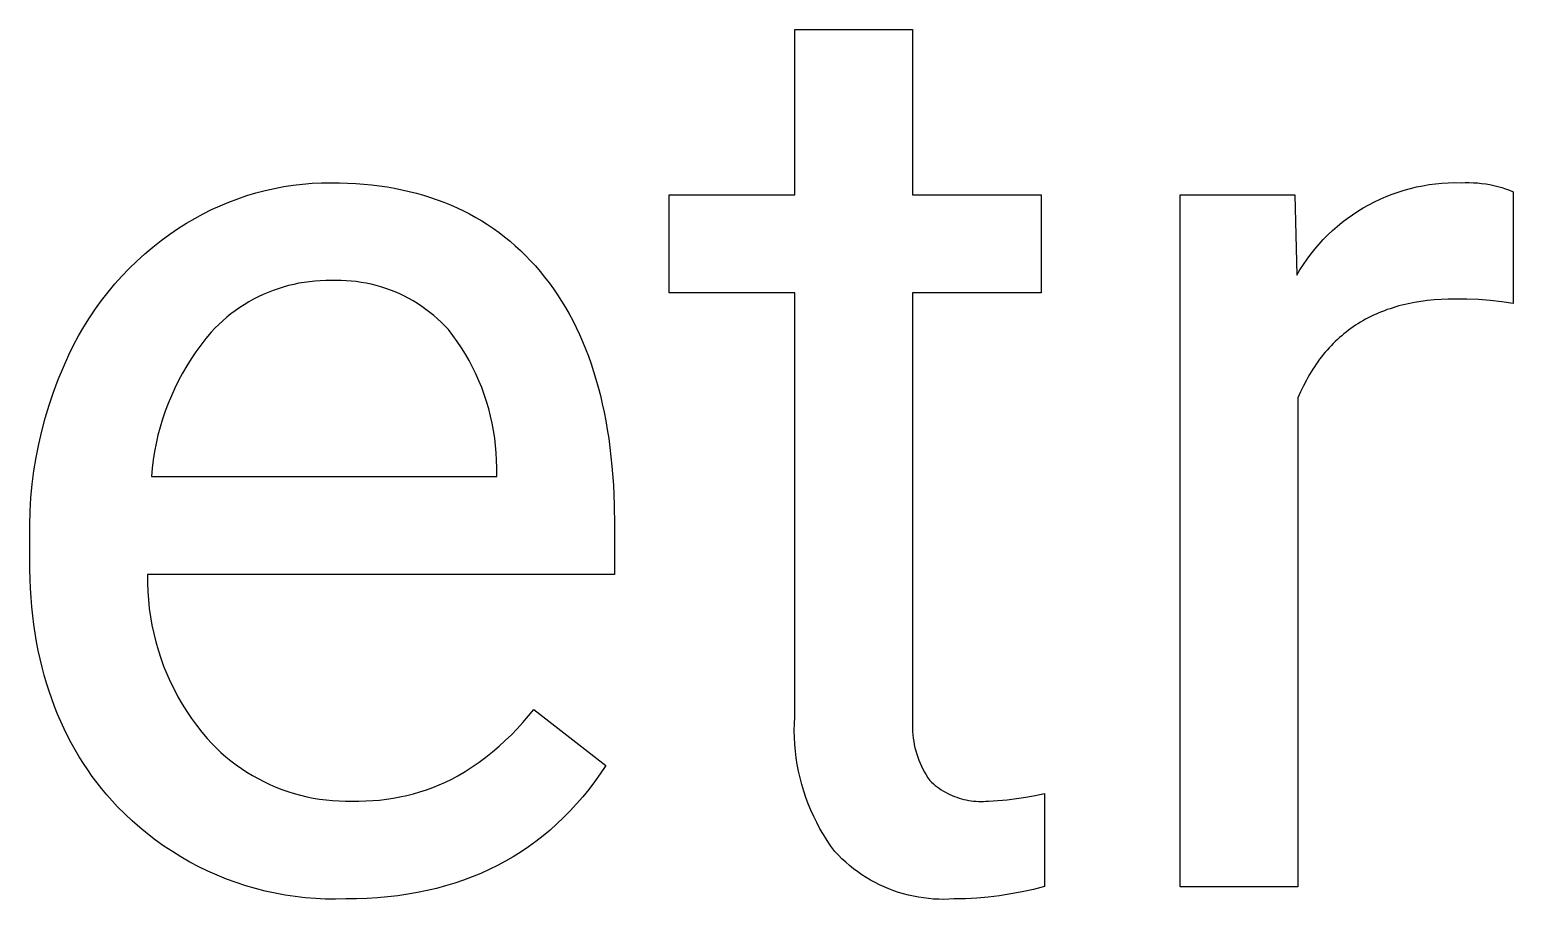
# Model space of a CAD drawing. Header units: millimetres. Extents: x -1656 to 3995, y -637 to 3312.
# Drawn here: x 3750.6 to 3815.1, y -136.8 to -98.9 of the extents above; entities that cross this region are included whole.
import ezdxf

# ---------------------------------------------------------------- set-up
doc = ezdxf.new("R2010")
doc.units = ezdxf.units.MM
doc.header["$MEASUREMENT"] = 0
doc.layers.add('Domyślny', color=7, linetype='Continuous', true_color=0x000000)

msp = doc.modelspace()

# ---------------------------------------------------------------- linework, layer by layer
at = {"layer": 'Domyślny'}
for p, q in [((3783.887, -106.106), (3783.887, -98.91)), ((3783.887, -98.91), (3789.017, -98.91)), ((3789.017, -98.91), (3789.017, -106.106)), ((3760.855, -105.913), (3761.258, -105.822)), ((3761.258, -105.822), (3761.664, -105.745)), ((3761.664, -105.745), (3762.072, -105.682)), ((3762.072, -105.682), (3762.483, -105.633)), ((3762.483, -105.633), (3762.895, -105.599)), ((3762.895, -105.599), (3763.308, -105.579)), ((3763.308, -105.579), (3763.721, -105.573)), ((3763.721, -105.573), (3764.084, -105.576)), ((3764.084, -105.576), (3764.442, -105.588)), ((3764.442, -105.588), (3764.795, -105.607)), ((3764.795, -105.607), (3765.143, -105.633)), ((3765.143, -105.633), (3765.485, -105.667)), ((3765.485, -105.667), (3765.823, -105.708)), ((3765.823, -105.708), (3766.156, -105.757)), ((3766.156, -105.757), (3766.483, -105.814)), ((3766.483, -105.814), (3766.805, -105.878)), ((3810.4, -105.896), (3810.668, -105.822)), ((3810.668, -105.822), (3810.939, -105.757)), ((3810.939, -105.757), (3811.211, -105.702)), ((3811.211, -105.702), (3811.486, -105.656)), ((3811.486, -105.656), (3811.761, -105.62)), ((3811.761, -105.62), (3812.038, -105.594)), ((3812.038, -105.594), (3812.316, -105.577)), ((3812.316, -105.577), (3812.594, -105.57)), ((3812.594, -105.57), (3812.872, -105.573)), ((3812.872, -105.573), (3813.051, -105.566)), ((3813.051, -105.566), (3813.23, -105.566)), ((3813.23, -105.566), (3813.409, -105.572)), ((3813.409, -105.572), (3813.587, -105.584)), ((3813.587, -105.584), (3813.765, -105.602)), ((3813.765, -105.602), (3813.943, -105.627)), ((3813.943, -105.627), (3814.119, -105.657)), ((3814.119, -105.657), (3814.294, -105.694)), ((3814.294, -105.694), (3814.468, -105.737)), ((3814.468, -105.737), (3814.64, -105.786)), ((3814.64, -105.786), (3814.811, -105.841)), ((3758.899, -106.573), (3759.28, -106.414)), ((3759.28, -106.414), (3759.667, -106.268)), ((3759.667, -106.268), (3760.059, -106.136)), ((3760.059, -106.136), (3760.455, -106.017)), ((3760.455, -106.017), (3760.855, -105.913)), ((3766.805, -105.878), (3767.123, -105.95)), ((3767.123, -105.95), (3767.435, -106.029)), ((3767.435, -106.029), (3767.742, -106.116)), ((3767.742, -106.116), (3768.044, -106.21)), ((3768.044, -106.21), (3768.341, -106.312)), ((3768.341, -106.312), (3768.632, -106.421)), ((3768.632, -106.421), (3768.919, -106.538)), ((3778.428, -110.369), (3778.428, -106.106)), ((3778.428, -106.106), (3783.887, -106.106)), ((3789.017, -106.106), (3794.613, -106.106)), ((3794.613, -106.106), (3794.613, -110.369)), ((3800.651, -136.219), (3800.651, -106.106)), ((3800.651, -106.106), (3805.639, -106.106)), ((3805.639, -106.106), (3805.722, -109.603)), ((3808.861, -106.531), (3809.108, -106.403)), ((3809.108, -106.403), (3809.359, -106.284)), ((3809.359, -106.284), (3809.614, -106.173)), ((3809.614, -106.173), (3809.873, -106.072)), ((3809.873, -106.072), (3810.135, -105.979)), ((3810.135, -105.979), (3810.4, -105.896)), ((3814.811, -105.841), (3814.979, -105.902)), ((3814.979, -105.902), (3815.145, -105.968)), ((3815.145, -105.968), (3815.145, -110.832)), ((3757.79, -107.127), (3758.153, -106.929)), ((3758.153, -106.929), (3758.523, -106.744)), ((3758.523, -106.744), (3758.899, -106.573)), ((3768.919, -106.538), (3769.201, -106.663)), ((3769.201, -106.663), (3769.477, -106.795)), ((3769.477, -106.795), (3769.748, -106.934)), ((3769.748, -106.934), (3770.015, -107.081)), ((3770.015, -107.081), (3770.276, -107.236)), ((3807.923, -107.127), (3808.149, -106.966)), ((3808.149, -106.966), (3808.381, -106.813)), ((3808.381, -106.813), (3808.619, -106.668)), ((3808.619, -106.668), (3808.861, -106.531)), ((3756.705, -107.818), (3757.086, -107.559)), ((3757.086, -107.559), (3757.434, -107.337)), ((3757.434, -107.337), (3757.79, -107.127)), ((3770.276, -107.236), (3770.532, -107.398)), ((3770.532, -107.398), (3770.783, -107.568)), ((3770.783, -107.568), (3771.029, -107.745)), ((3771.029, -107.745), (3771.27, -107.93)), ((3807.076, -107.847), (3807.278, -107.656)), ((3807.278, -107.656), (3807.487, -107.472)), ((3807.487, -107.472), (3807.702, -107.296)), ((3807.702, -107.296), (3807.923, -107.127)), ((3755.618, -108.673), (3755.97, -108.375)), ((3755.97, -108.375), (3756.333, -108.09)), ((3756.333, -108.09), (3756.705, -107.818)), ((3771.27, -107.93), (3771.506, -108.122)), ((3771.506, -108.122), (3771.736, -108.322)), ((3771.736, -108.322), (3771.962, -108.53)), ((3806.512, -108.461), (3806.693, -108.25)), ((3806.693, -108.25), (3806.881, -108.045)), ((3806.881, -108.045), (3807.076, -107.847)), ((3754.946, -109.303), (3755.277, -108.982)), ((3755.277, -108.982), (3755.618, -108.673)), ((3771.962, -108.53), (3772.182, -108.744)), ((3772.182, -108.744), (3772.397, -108.967)), ((3772.397, -108.967), (3772.608, -109.197)), ((3806.014, -109.13), (3806.172, -108.901)), ((3806.172, -108.901), (3806.338, -108.678)), ((3806.338, -108.678), (3806.512, -108.461)), ((3754.319, -109.978), (3754.626, -109.635)), ((3754.626, -109.635), (3754.946, -109.303)), ((3772.608, -109.197), (3772.813, -109.435)), ((3772.813, -109.435), (3773.012, -109.679)), ((3773.012, -109.679), (3773.205, -109.93)), ((3805.722, -109.603), (3805.864, -109.364)), ((3805.864, -109.364), (3806.014, -109.13)), ((3753.739, -110.695), (3754.023, -110.332)), ((3754.023, -110.332), (3754.319, -109.978)), ((3760.982, -110.349), (3760.767, -110.441)), ((3761.199, -110.264), (3760.982, -110.349)), ((3761.42, -110.186), (3761.199, -110.264)), ((3761.643, -110.116), (3761.42, -110.186)), ((3761.869, -110.054), (3761.643, -110.116)), ((3762.096, -109.999), (3761.869, -110.054)), ((3762.325, -109.952), (3762.096, -109.999)), ((3762.556, -109.913), (3762.325, -109.952)), ((3762.787, -109.882), (3762.556, -109.913)), ((3763.02, -109.859), (3762.787, -109.882)), ((3763.253, -109.843), (3763.02, -109.859)), ((3763.487, -109.836), (3763.253, -109.843)), ((3763.721, -109.836), (3763.487, -109.836)), ((3763.941, -109.83), (3763.721, -109.836)), ((3764.16, -109.831), (3763.941, -109.83)), ((3764.38, -109.84), (3764.16, -109.831)), ((3764.599, -109.856), (3764.38, -109.84)), ((3764.818, -109.879), (3764.599, -109.856)), ((3765.035, -109.91), (3764.818, -109.879)), ((3765.252, -109.948), (3765.035, -109.91)), ((3765.467, -109.994), (3765.252, -109.948)), ((3765.68, -110.046), (3765.467, -109.994)), ((3765.892, -110.107), (3765.68, -110.046)), ((3766.101, -110.174), (3765.892, -110.107)), ((3766.308, -110.248), (3766.101, -110.174)), ((3766.512, -110.329), (3766.308, -110.248)), ((3766.713, -110.417), (3766.512, -110.329)), ((3773.205, -109.93), (3773.392, -110.188)), ((3773.392, -110.188), (3773.573, -110.452)), ((3753.469, -111.068), (3753.739, -110.695)), ((3759.943, -110.883), (3759.747, -111.01)), ((3760.143, -110.762), (3759.943, -110.883)), ((3760.347, -110.648), (3760.143, -110.762)), ((3760.555, -110.541), (3760.347, -110.648)), ((3760.767, -110.441), (3760.555, -110.541)), ((3766.911, -110.512), (3766.713, -110.417)), ((3767.106, -110.614), (3766.911, -110.512)), ((3767.298, -110.722), (3767.106, -110.614)), ((3767.485, -110.837), (3767.298, -110.722)), ((3767.669, -110.958), (3767.485, -110.837)), ((3767.848, -111.085), (3767.669, -110.958)), ((3773.573, -110.452), (3773.747, -110.723)), ((3773.747, -110.723), (3773.914, -111)), ((3783.887, -110.369), (3778.428, -110.369)), ((3783.887, -128.828), (3783.887, -110.369)), ((3794.613, -110.369), (3789.017, -110.369)), ((3789.017, -110.369), (3789.017, -128.899)), ((3810.042, -110.976), (3809.914, -111.015)), ((3810.172, -110.939), (3810.042, -110.976)), ((3810.303, -110.905), (3810.172, -110.939)), ((3810.436, -110.872), (3810.303, -110.905)), ((3810.571, -110.842), (3810.436, -110.872)), ((3810.845, -110.787), (3810.571, -110.842)), ((3811.125, -110.741), (3810.845, -110.787)), ((3811.412, -110.703), (3811.125, -110.741)), ((3811.705, -110.674), (3811.412, -110.703)), ((3812.004, -110.653), (3811.705, -110.674)), ((3812.31, -110.64), (3812.004, -110.653)), ((3812.622, -110.636), (3812.31, -110.64)), ((3813.129, -110.641), (3812.622, -110.636)), ((3813.635, -110.664), (3813.129, -110.641)), ((3814.14, -110.703), (3813.635, -110.664)), ((3814.644, -110.759), (3814.14, -110.703)), ((3815.145, -110.832), (3814.644, -110.759)), ((3752.967, -111.841), (3753.211, -111.45)), ((3753.211, -111.45), (3753.469, -111.068)), ((3759.01, -111.585), (3758.838, -111.744)), ((3759.187, -111.432), (3759.01, -111.585)), ((3759.369, -111.285), (3759.187, -111.432)), ((3759.555, -111.144), (3759.369, -111.285)), ((3759.747, -111.01), (3759.555, -111.144)), ((3768.023, -111.218), (3767.848, -111.085)), ((3768.193, -111.357), (3768.023, -111.218)), ((3768.358, -111.502), (3768.193, -111.357)), ((3768.519, -111.652), (3768.358, -111.502)), ((3773.914, -111), (3774.076, -111.284)), ((3774.076, -111.284), (3774.231, -111.574)), ((3774.231, -111.574), (3774.38, -111.87)), ((3808.606, -111.58), (3808.497, -111.644)), ((3808.717, -111.518), (3808.606, -111.58)), ((3808.83, -111.458), (3808.717, -111.518)), ((3808.944, -111.401), (3808.83, -111.458)), ((3809.06, -111.345), (3808.944, -111.401)), ((3809.177, -111.292), (3809.06, -111.345)), ((3809.296, -111.24), (3809.177, -111.292)), ((3809.416, -111.191), (3809.296, -111.24)), ((3809.538, -111.144), (3809.416, -111.191)), ((3809.662, -111.099), (3809.538, -111.144)), ((3809.787, -111.056), (3809.662, -111.099)), ((3809.914, -111.015), (3809.787, -111.056)), ((3752.52, -112.647), (3752.737, -112.24)), ((3752.737, -112.24), (3752.967, -111.841)), ((3758.512, -112.079), (3758.279, -112.359)), ((3758.672, -111.909), (3758.512, -112.079)), ((3758.838, -111.744), (3758.672, -111.909)), ((3768.674, -111.808), (3768.519, -111.652)), ((3768.824, -111.968), (3768.674, -111.808)), ((3769.022, -112.226), (3768.824, -111.968)), ((3769.211, -112.489), (3769.022, -112.226)), ((3774.38, -111.87), (3774.522, -112.174)), ((3774.522, -112.174), (3774.658, -112.483)), ((3807.679, -112.232), (3807.584, -112.315)), ((3807.776, -112.151), (3807.679, -112.232)), ((3807.874, -112.072), (3807.776, -112.151)), ((3807.974, -111.996), (3807.874, -112.072)), ((3808.076, -111.921), (3807.974, -111.996)), ((3808.179, -111.849), (3808.076, -111.921)), ((3808.283, -111.778), (3808.179, -111.849)), ((3808.389, -111.71), (3808.283, -111.778)), ((3808.497, -111.644), (3808.389, -111.71)), ((3752.318, -113.061), (3752.52, -112.647)), ((3758.055, -112.646), (3757.841, -112.941)), ((3758.279, -112.359), (3758.055, -112.646)), ((3769.392, -112.759), (3769.211, -112.489)), ((3769.563, -113.035), (3769.392, -112.759)), ((3774.658, -112.483), (3774.788, -112.799)), ((3774.788, -112.799), (3774.912, -113.122)), ((3807.047, -112.856), (3806.963, -112.953)), ((3807.133, -112.76), (3807.047, -112.856)), ((3807.22, -112.667), (3807.133, -112.76)), ((3807.308, -112.576), (3807.22, -112.667)), ((3807.399, -112.487), (3807.308, -112.576)), ((3807.491, -112.4), (3807.399, -112.487)), ((3807.584, -112.315), (3807.491, -112.4)), ((3752.077, -113.598), (3752.318, -113.061)), ((3757.443, -113.551), (3757.26, -113.866)), ((3757.637, -113.242), (3757.443, -113.551)), ((3757.841, -112.941), (3757.637, -113.242)), ((3769.724, -113.316), (3769.563, -113.035)), ((3769.877, -113.603), (3769.724, -113.316)), ((3774.912, -113.122), (3775.029, -113.451)), ((3775.029, -113.451), (3775.14, -113.787)), ((3806.567, -113.473), (3806.492, -113.583)), ((3806.643, -113.365), (3806.567, -113.473)), ((3806.72, -113.259), (3806.643, -113.365)), ((3806.8, -113.155), (3806.72, -113.259)), ((3806.88, -113.053), (3806.8, -113.155)), ((3806.963, -112.953), (3806.88, -113.053)), ((3751.648, -114.694), (3751.854, -114.143)), ((3751.854, -114.143), (3752.077, -113.598)), ((3757.087, -114.186), (3756.925, -114.513)), ((3757.26, -113.866), (3757.087, -114.186)), ((3770.019, -113.895), (3769.877, -113.603)), ((3770.152, -114.191), (3770.019, -113.895)), ((3770.274, -114.492), (3770.152, -114.191)), ((3775.14, -113.787), (3775.244, -114.129)), ((3775.244, -114.129), (3775.342, -114.478)), ((3806.143, -114.165), (3806.015, -114.413)), ((3806.21, -114.045), (3806.143, -114.165)), ((3806.278, -113.926), (3806.21, -114.045)), ((3806.348, -113.81), (3806.278, -113.926)), ((3806.419, -113.695), (3806.348, -113.81)), ((3806.492, -113.583), (3806.419, -113.695)), ((3751.461, -115.252), (3751.648, -114.694)), ((3756.775, -114.844), (3756.635, -115.181)), ((3756.925, -114.513), (3756.775, -114.844)), ((3770.387, -114.796), (3770.274, -114.492)), ((3770.489, -115.104), (3770.387, -114.796)), ((3775.342, -114.478), (3775.434, -114.833)), ((3775.434, -114.833), (3775.519, -115.194)), ((3805.892, -114.669), (3805.777, -114.933)), ((3806.015, -114.413), (3805.892, -114.669)), ((3751.291, -115.816), (3751.461, -115.252)), ((3756.635, -115.181), (3756.507, -115.522)), ((3770.58, -115.416), (3770.489, -115.104)), ((3770.662, -115.73), (3770.58, -115.416)), ((3775.519, -115.194), (3775.599, -115.563)), ((3805.777, -114.933), (3805.777, -136.219)), ((3751.141, -116.385), (3751.291, -115.816)), ((3756.39, -115.867), (3756.285, -116.216)), ((3756.507, -115.522), (3756.39, -115.867)), ((3770.732, -116.047), (3770.662, -115.73)), ((3770.792, -116.366), (3770.732, -116.047)), ((3775.599, -115.563), (3775.671, -115.937)), ((3775.671, -115.937), (3775.738, -116.318)), ((3751.008, -116.958), (3751.141, -116.385)), ((3756.192, -116.568), (3756.111, -116.923)), ((3756.285, -116.216), (3756.192, -116.568)), ((3770.841, -116.687), (3770.792, -116.366)), ((3770.879, -117.009), (3770.841, -116.687)), ((3775.738, -116.318), (3775.798, -116.706)), ((3775.798, -116.706), (3775.852, -117.1)), ((3750.895, -117.536), (3751.008, -116.958)), ((3756.041, -117.28), (3755.984, -117.64)), ((3756.111, -116.923), (3756.041, -117.28)), ((3770.907, -117.332), (3770.879, -117.009)), ((3770.923, -117.657), (3770.907, -117.332)), ((3775.852, -117.1), (3775.94, -117.908)), ((3750.8, -118.116), (3750.895, -117.536)), ((3755.938, -118.001), (3755.905, -118.364)), ((3755.984, -117.64), (3755.938, -118.001)), ((3770.929, -117.981), (3770.923, -117.657)), ((3770.929, -118.364), (3770.929, -117.981)), ((3775.94, -117.908), (3776.004, -118.742)), ((3750.668, -119.286), (3750.725, -118.7)), ((3750.725, -118.7), (3750.8, -118.116)), ((3755.905, -118.364), (3770.929, -118.364)), ((3750.631, -119.873), (3750.668, -119.286)), ((3776.004, -118.742), (3776.042, -119.602)), ((3750.612, -120.461), (3750.631, -119.873)), ((3776.042, -119.602), (3776.054, -120.488)), ((3750.613, -121.05), (3750.612, -120.461)), ((3776.054, -120.488), (3776.054, -122.628)), ((3750.613, -121.995), (3750.613, -121.05)), ((3750.617, -122.413), (3750.613, -121.995)), ((3750.628, -122.825), (3750.617, -122.413)), ((3750.646, -123.232), (3750.628, -122.825)), ((3750.673, -123.634), (3750.646, -123.232)), ((3776.054, -122.628), (3755.739, -122.628)), ((3755.739, -122.628), (3755.739, -122.998)), ((3755.739, -122.998), (3755.751, -123.368)), ((3750.706, -124.03), (3750.673, -123.634)), ((3755.751, -123.368), (3755.777, -123.737)), ((3755.777, -123.737), (3755.816, -124.105)), ((3750.747, -124.422), (3750.706, -124.03)), ((3750.796, -124.808), (3750.747, -124.422)), ((3755.816, -124.105), (3755.867, -124.471)), ((3755.867, -124.471), (3755.931, -124.835)), ((3750.852, -125.188), (3750.796, -124.808)), ((3750.915, -125.564), (3750.852, -125.188)), ((3755.931, -124.835), (3756.008, -125.197)), ((3750.986, -125.934), (3750.915, -125.564)), ((3756.008, -125.197), (3756.097, -125.556)), ((3756.097, -125.556), (3756.199, -125.912)), ((3751.065, -126.298), (3750.986, -125.934)), ((3751.151, -126.658), (3751.065, -126.298)), ((3756.199, -125.912), (3756.313, -126.263)), ((3756.313, -126.263), (3756.439, -126.611)), ((3751.244, -127.012), (3751.151, -126.658)), ((3751.345, -127.361), (3751.244, -127.012)), ((3756.439, -126.611), (3756.578, -126.954)), ((3756.578, -126.954), (3756.728, -127.292)), ((3751.453, -127.704), (3751.345, -127.361)), ((3751.569, -128.043), (3751.453, -127.704)), ((3756.728, -127.292), (3756.89, -127.625)), ((3756.89, -127.625), (3757.063, -127.951)), ((3751.692, -128.376), (3751.569, -128.043)), ((3751.823, -128.703), (3751.692, -128.376)), ((3757.063, -127.951), (3757.248, -128.272)), ((3757.248, -128.272), (3757.444, -128.586)), ((3751.961, -129.026), (3751.823, -128.703)), ((3752.107, -129.343), (3751.961, -129.026)), ((3757.444, -128.586), (3757.651, -128.892)), ((3757.651, -128.892), (3757.868, -129.192)), ((3772.068, -129.067), (3772.306, -128.787)), ((3772.306, -128.787), (3772.536, -128.499)), ((3772.536, -128.499), (3775.667, -130.943)), ((3783.873, -129.125), (3783.887, -128.828)), ((3789.009, -129.041), (3789.005, -129.184)), ((3789.017, -128.899), (3789.009, -129.041)), ((3752.26, -129.655), (3752.107, -129.343)), ((3752.421, -129.961), (3752.26, -129.655)), ((3757.868, -129.192), (3758.095, -129.484)), ((3758.095, -129.484), (3758.333, -129.767)), ((3771.299, -129.859), (3771.564, -129.603)), ((3771.564, -129.603), (3771.82, -129.339)), ((3771.82, -129.339), (3772.068, -129.067)), ((3783.868, -129.423), (3783.873, -129.125)), ((3783.874, -129.72), (3783.868, -129.423)), ((3789.005, -129.184), (3789.007, -129.326)), ((3789.007, -129.326), (3789.014, -129.468)), ((3789.014, -129.468), (3789.025, -129.61)), ((3789.025, -129.61), (3789.042, -129.752)), ((3752.589, -130.263), (3752.421, -129.961)), ((3752.764, -130.559), (3752.589, -130.263)), ((3758.333, -129.767), (3758.525, -129.975)), ((3758.525, -129.975), (3758.725, -130.177)), ((3758.725, -130.177), (3758.931, -130.371)), ((3770.458, -130.574), (3770.746, -130.345)), ((3770.746, -130.345), (3771.027, -130.106)), ((3771.027, -130.106), (3771.299, -129.859)), ((3783.89, -130.017), (3783.874, -129.72)), ((3783.916, -130.313), (3783.89, -130.017)), ((3783.952, -130.608), (3783.916, -130.313)), ((3789.042, -129.752), (3789.063, -129.893)), ((3789.063, -129.893), (3789.089, -130.033)), ((3789.089, -130.033), (3789.12, -130.172)), ((3789.12, -130.172), (3789.156, -130.31)), ((3789.156, -130.31), (3789.196, -130.447)), ((3752.947, -130.849), (3752.764, -130.559)), ((3753.138, -131.135), (3752.947, -130.849)), ((3758.931, -130.371), (3759.144, -130.558)), ((3759.144, -130.558), (3759.364, -130.737)), ((3759.364, -130.737), (3759.589, -130.909)), ((3759.589, -130.909), (3759.821, -131.073)), ((3769.861, -131.004), (3770.163, -130.794)), ((3770.163, -130.794), (3770.458, -130.574)), ((3775.667, -130.943), (3775.428, -131.301)), ((3783.998, -130.902), (3783.952, -130.608)), ((3784.054, -131.194), (3783.998, -130.902)), ((3789.196, -130.447), (3789.242, -130.582)), ((3789.242, -130.582), (3789.291, -130.715)), ((3789.291, -130.715), (3789.346, -130.847)), ((3789.346, -130.847), (3789.405, -130.977)), ((3789.405, -130.977), (3789.468, -131.104)), ((3753.336, -131.415), (3753.138, -131.135)), ((3753.541, -131.69), (3753.336, -131.415)), ((3759.821, -131.073), (3760.058, -131.228)), ((3760.058, -131.228), (3760.3, -131.376)), ((3760.3, -131.376), (3760.547, -131.514)), ((3760.547, -131.514), (3760.799, -131.645)), ((3760.799, -131.645), (3761.055, -131.766)), ((3768.704, -131.663), (3768.973, -131.534)), ((3768.973, -131.534), (3769.238, -131.395)), ((3769.238, -131.395), (3769.553, -131.205)), ((3769.553, -131.205), (3769.861, -131.004)), ((3775.181, -131.647), (3774.928, -131.981)), ((3775.428, -131.301), (3775.181, -131.647)), ((3784.119, -131.484), (3784.054, -131.194)), ((3784.195, -131.772), (3784.119, -131.484)), ((3789.468, -131.104), (3789.536, -131.23)), ((3789.536, -131.23), (3789.608, -131.353)), ((3789.608, -131.353), (3789.684, -131.473)), ((3789.684, -131.473), (3789.764, -131.591)), ((3789.764, -131.591), (3789.842, -131.665)), ((3753.754, -131.959), (3753.541, -131.69)), ((3753.974, -132.223), (3753.754, -131.959)), ((3754.202, -132.482), (3753.974, -132.223)), ((3761.055, -131.766), (3761.315, -131.878)), ((3761.315, -131.878), (3761.579, -131.981)), ((3761.579, -131.981), (3761.847, -132.075)), ((3761.847, -132.075), (3762.117, -132.16)), ((3762.117, -132.16), (3762.391, -132.235)), ((3762.391, -132.235), (3762.666, -132.301)), ((3766.718, -132.312), (3767.01, -132.248)), ((3767.01, -132.248), (3767.3, -132.174)), ((3767.3, -132.174), (3767.587, -132.091)), ((3767.587, -132.091), (3767.871, -131.998)), ((3767.871, -131.998), (3768.152, -131.895)), ((3768.152, -131.895), (3768.43, -131.784)), ((3768.43, -131.784), (3768.704, -131.663)), ((3774.928, -131.981), (3774.666, -132.305)), ((3784.279, -132.057), (3784.195, -131.772)), ((3784.374, -132.339), (3784.279, -132.057)), ((3789.842, -131.665), (3789.922, -131.737)), ((3789.922, -131.737), (3790.004, -131.806)), ((3790.004, -131.806), (3790.089, -131.872)), ((3790.089, -131.872), (3790.176, -131.935)), ((3790.176, -131.935), (3790.265, -131.995)), ((3790.265, -131.995), (3790.356, -132.052)), ((3790.356, -132.052), (3790.449, -132.106)), ((3790.449, -132.106), (3790.544, -132.157)), ((3790.544, -132.157), (3790.64, -132.204)), ((3790.64, -132.204), (3790.738, -132.248)), ((3790.738, -132.248), (3790.838, -132.289)), ((3790.838, -132.289), (3790.938, -132.326)), ((3793.946, -132.322), (3794.35, -132.247)), ((3794.35, -132.247), (3794.75, -132.159)), ((3794.75, -132.159), (3794.75, -136.211)), ((3754.437, -132.736), (3754.202, -132.482)), ((3754.748, -133.049), (3754.437, -132.736)), ((3762.666, -132.301), (3762.944, -132.357)), ((3762.944, -132.357), (3763.224, -132.403)), ((3763.224, -132.403), (3763.505, -132.44)), ((3763.505, -132.44), (3763.787, -132.467)), ((3763.787, -132.467), (3764.07, -132.484)), ((3764.07, -132.484), (3764.354, -132.491)), ((3764.354, -132.491), (3764.637, -132.488)), ((3764.637, -132.488), (3764.936, -132.493)), ((3764.936, -132.493), (3765.235, -132.487)), ((3765.235, -132.487), (3765.534, -132.472)), ((3765.534, -132.472), (3765.832, -132.447)), ((3765.832, -132.447), (3766.129, -132.412)), ((3766.129, -132.412), (3766.424, -132.367)), ((3766.424, -132.367), (3766.718, -132.312)), ((3774.122, -132.917), (3773.838, -133.207)), ((3774.398, -132.617), (3774.122, -132.917)), ((3774.666, -132.305), (3774.398, -132.617)), ((3784.478, -132.617), (3784.374, -132.339)), ((3784.591, -132.892), (3784.478, -132.617)), ((3784.714, -133.163), (3784.591, -132.892)), ((3790.938, -132.326), (3791.04, -132.36)), ((3791.04, -132.36), (3791.143, -132.391)), ((3791.143, -132.391), (3791.247, -132.418)), ((3791.247, -132.418), (3791.352, -132.441)), ((3791.352, -132.441), (3791.458, -132.461)), ((3791.458, -132.461), (3791.564, -132.477)), ((3791.564, -132.477), (3791.671, -132.49)), ((3791.671, -132.49), (3791.778, -132.498)), ((3791.778, -132.498), (3791.885, -132.504)), ((3791.885, -132.504), (3791.993, -132.505)), ((3791.993, -132.505), (3792.1, -132.503)), ((3792.1, -132.503), (3792.207, -132.498)), ((3792.207, -132.498), (3792.315, -132.488)), ((3792.315, -132.488), (3792.724, -132.467)), ((3792.724, -132.467), (3793.133, -132.432)), ((3793.133, -132.432), (3793.541, -132.384)), ((3793.541, -132.384), (3793.946, -132.322)), ((3755.069, -133.352), (3754.748, -133.049)), ((3755.401, -133.643), (3755.069, -133.352)), ((3773.547, -133.485), (3773.249, -133.751)), ((3773.838, -133.207), (3773.547, -133.485)), ((3784.845, -133.43), (3784.714, -133.163)), ((3784.986, -133.692), (3784.845, -133.43)), ((3755.741, -133.923), (3755.401, -133.643)), ((3756.092, -134.192), (3755.741, -133.923)), ((3756.451, -134.448), (3756.092, -134.192)), ((3772.944, -134.007), (3772.631, -134.25)), ((3773.249, -133.751), (3772.944, -134.007)), ((3785.135, -133.949), (3784.986, -133.692)), ((3785.293, -134.201), (3785.135, -133.949)), ((3785.459, -134.448), (3785.293, -134.201)), ((3756.818, -134.692), (3756.451, -134.448)), ((3757.193, -134.924), (3756.818, -134.692)), ((3771.983, -134.704), (3771.649, -134.914)), ((3772.311, -134.483), (3771.983, -134.704)), ((3772.631, -134.25), (3772.311, -134.483)), ((3785.634, -134.689), (3785.459, -134.448)), ((3785.786, -134.85), (3785.634, -134.689)), ((3785.944, -135.005), (3785.786, -134.85)), ((3757.576, -135.143), (3757.193, -134.924)), ((3757.966, -135.349), (3757.576, -135.143)), ((3758.363, -135.542), (3757.966, -135.349)), ((3770.6, -135.476), (3770.235, -135.64)), ((3770.957, -135.3), (3770.6, -135.476)), ((3771.306, -135.113), (3770.957, -135.3)), ((3771.649, -134.914), (3771.306, -135.113)), ((3786.108, -135.156), (3785.944, -135.005)), ((3786.277, -135.3), (3786.108, -135.156)), ((3786.45, -135.438), (3786.277, -135.3)), ((3786.628, -135.571), (3786.45, -135.438)), ((3758.767, -135.721), (3758.363, -135.542)), ((3759.175, -135.886), (3758.767, -135.721)), ((3759.59, -136.038), (3759.175, -135.886)), ((3760.009, -136.176), (3759.59, -136.038)), ((3769.098, -136.066), (3768.705, -136.185)), ((3769.485, -135.935), (3769.098, -136.066)), ((3769.864, -135.793), (3769.485, -135.935)), ((3770.235, -135.64), (3769.864, -135.793)), ((3786.811, -135.697), (3786.628, -135.571)), ((3786.998, -135.816), (3786.811, -135.697)), ((3787.189, -135.929), (3786.998, -135.816)), ((3787.384, -136.036), (3787.189, -135.929)), ((3787.582, -136.135), (3787.384, -136.036)), ((3787.784, -136.228), (3787.582, -136.135)), ((3760.433, -136.299), (3760.009, -136.176)), ((3760.86, -136.408), (3760.433, -136.299)), ((3761.291, -136.502), (3760.86, -136.408)), ((3761.725, -136.582), (3761.291, -136.502)), ((3762.161, -136.648), (3761.725, -136.582)), ((3762.599, -136.698), (3762.161, -136.648)), ((3763.039, -136.734), (3762.599, -136.698)), ((3763.48, -136.755), (3763.039, -136.734)), ((3763.921, -136.761), (3763.48, -136.755)), ((3764.362, -136.752), (3763.921, -136.761)), ((3764.83, -136.746), (3764.362, -136.752)), ((3765.29, -136.729), (3764.83, -136.746)), ((3765.742, -136.701), (3765.29, -136.729)), ((3766.187, -136.661), (3765.742, -136.701)), ((3766.625, -136.61), (3766.187, -136.661)), ((3767.056, -136.548), (3766.625, -136.61)), ((3767.479, -136.474), (3767.056, -136.548)), ((3767.895, -136.389), (3767.479, -136.474)), ((3768.303, -136.293), (3767.895, -136.389)), ((3768.705, -136.185), (3768.303, -136.293)), ((3787.988, -136.314), (3787.784, -136.228)), ((3788.196, -136.392), (3787.988, -136.314)), ((3788.406, -136.463), (3788.196, -136.392)), ((3788.619, -136.527), (3788.406, -136.463)), ((3788.833, -136.584), (3788.619, -136.527)), ((3789.05, -136.633), (3788.833, -136.584)), ((3789.268, -136.675), (3789.05, -136.633)), ((3789.487, -136.709), (3789.268, -136.675)), ((3789.707, -136.735), (3789.487, -136.709)), ((3789.928, -136.754), (3789.707, -136.735)), ((3790.15, -136.765), (3789.928, -136.754)), ((3790.372, -136.768), (3790.15, -136.765)), ((3790.594, -136.764), (3790.372, -136.768)), ((3790.816, -136.752), (3790.594, -136.764)), ((3791.313, -136.741), (3790.816, -136.752)), ((3791.81, -136.714), (3791.313, -136.741)), ((3792.306, -136.671), (3791.81, -136.714)), ((3792.801, -136.611), (3792.306, -136.671)), ((3793.293, -136.535), (3792.801, -136.611)), ((3793.782, -136.443), (3793.293, -136.535)), ((3794.268, -136.335), (3793.782, -136.443)), ((3794.75, -136.211), (3794.268, -136.335)), ((3805.777, -136.219), (3800.651, -136.219))]:
    msp.add_line(p, q, dxfattribs=at)

doc.saveas('drawing.dxf')
